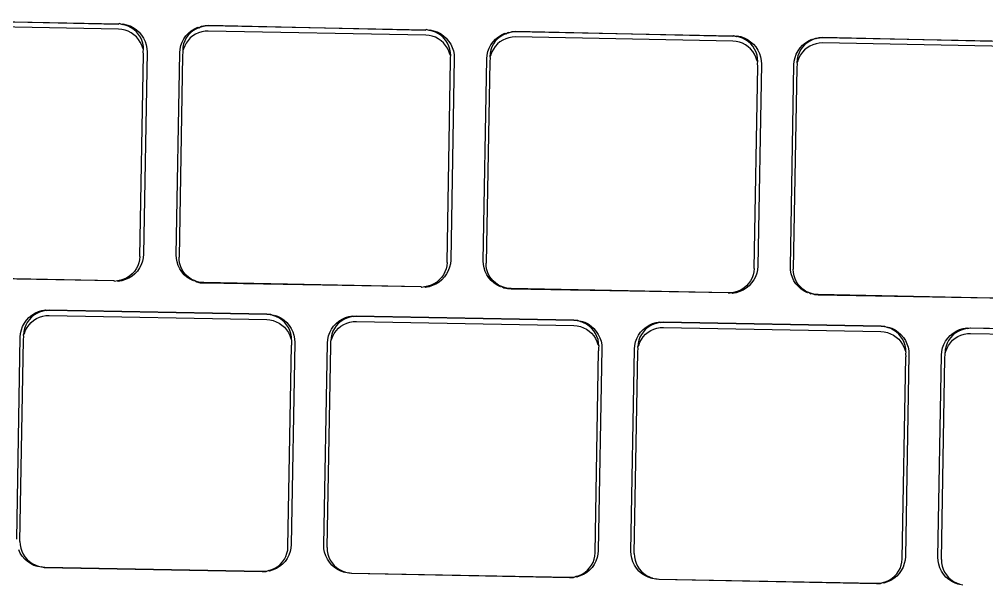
# Model space of a CAD drawing. Header units: millimetres. Extents: x -9564 to 100156, y -26854 to 24346.
# Drawn here: x 64206.5 to 64259, y -2998.7 to -2968 of the extents above; entities that cross this region are included whole.
import ezdxf

# ---------------------------------------------------------------- set-up
doc = ezdxf.new("R2010")
doc.units = ezdxf.units.MM
doc.header["$LTSCALE"] = 100
doc.layers.add('Muebles', color=112, linetype='Continuous')

msp = doc.modelspace()

# ---------------------------------------------------------------- linework, layer by layer
at = {"layer": 'Muebles'}
for p, q in [((64211.857, -2968.273), (64200.051, -2968.043)), ((64200.068, -2968.008), (64211.857, -2968.273)), ((64211.885, -2968.239), (64211.857, -2968.273)), ((64212.036, -2968.288), (64211.885, -2968.239)), ((64212.036, -2968.288), (64212.081, -2968.255)), ((64212.211, -2968.326), (64212.036, -2968.288)), ((64212.081, -2968.255), (64212.28, -2968.298)), ((64212.28, -2968.298), (64212.471, -2968.366)), ((64211.852, -2968.546), (64200.046, -2968.316)), ((64212.031, -2968.561), (64211.852, -2968.546)), ((64212.206, -2968.599), (64212.031, -2968.561)), ((64212.375, -2968.659), (64212.206, -2968.599)), ((64212.38, -2968.386), (64212.211, -2968.326)), ((64212.535, -2968.741), (64212.375, -2968.659)), ((64212.54, -2968.468), (64212.38, -2968.386)), ((64212.471, -2968.366), (64212.651, -2968.458)), ((64212.683, -2968.842), (64212.535, -2968.741)), ((64212.688, -2968.569), (64212.54, -2968.468)), ((64212.651, -2968.458), (64212.818, -2968.572)), ((64212.821, -2968.688), (64212.688, -2968.569)), ((64212.818, -2968.572), (64212.968, -2968.707)), ((64212.937, -2968.823), (64212.821, -2968.688)), ((64213.034, -2968.972), (64212.937, -2968.823)), ((64212.968, -2968.707), (64213.099, -2968.859)), ((64215.509, -2968.906), (64215.645, -2968.759)), ((64215.751, -2968.745), (64215.63, -2968.876)), ((64215.645, -2968.759), (64215.799, -2968.63)), ((64215.888, -2968.631), (64215.751, -2968.745)), ((64215.799, -2968.63), (64215.97, -2968.523)), ((64216.034, -2968.809), (64215.883, -2968.904)), ((64216.039, -2968.536), (64215.888, -2968.631)), ((64215.97, -2968.523), (64216.154, -2968.438)), ((64216.197, -2968.734), (64216.034, -2968.809)), ((64216.202, -2968.461), (64216.039, -2968.536)), ((64216.154, -2968.438), (64216.202, -2968.461)), ((64216.368, -2968.68), (64216.197, -2968.734)), ((64216.202, -2968.461), (64216.347, -2968.377)), ((64216.373, -2968.407), (64216.202, -2968.461)), ((64216.347, -2968.377), (64216.547, -2968.342)), ((64216.545, -2968.649), (64216.368, -2968.68)), ((64216.549, -2968.376), (64216.373, -2968.407)), ((64216.724, -2968.641), (64216.545, -2968.649)), ((64216.547, -2968.342), (64216.744, -2968.333)), ((64216.729, -2968.368), (64216.549, -2968.376)), ((64228.529, -2968.871), (64216.724, -2968.641)), ((64228.534, -2968.598), (64216.729, -2968.368)), ((64216.744, -2968.333), (64228.534, -2968.598)), ((64228.561, -2968.564), (64228.534, -2968.598)), ((64228.713, -2968.613), (64228.561, -2968.564)), ((64228.713, -2968.613), (64228.757, -2968.58)), ((64228.889, -2968.651), (64228.713, -2968.613)), ((64228.757, -2968.58), (64228.956, -2968.623)), ((64229.058, -2968.711), (64228.889, -2968.651)), ((64228.956, -2968.623), (64229.147, -2968.691)), ((64229.218, -2968.793), (64229.058, -2968.711)), ((64229.147, -2968.691), (64229.327, -2968.783)), ((64229.365, -2968.894), (64229.218, -2968.793)), ((64229.327, -2968.783), (64229.494, -2968.897)), ((64232.646, -2968.848), (64232.829, -2968.763)), ((64232.879, -2968.786), (64232.717, -2968.861)), ((64232.829, -2968.763), (64232.879, -2968.786)), ((64232.879, -2968.786), (64233.023, -2968.702)), ((64233.05, -2968.732), (64232.879, -2968.786)), ((64233.023, -2968.702), (64233.05, -2968.732)), ((64233.05, -2968.732), (64233.223, -2968.667)), ((64233.227, -2968.701), (64233.05, -2968.732)), ((64233.223, -2968.667), (64233.42, -2968.658)), ((64233.407, -2968.693), (64233.227, -2968.701)), ((64245.212, -2968.923), (64233.407, -2968.693)), ((64233.42, -2968.658), (64245.212, -2968.923)), ((64212.816, -2968.961), (64212.683, -2968.842)), ((64212.932, -2969.096), (64212.816, -2968.961)), ((64213.029, -2969.245), (64212.932, -2969.096)), ((64213.106, -2969.405), (64213.029, -2969.245)), ((64213.111, -2969.132), (64213.034, -2968.972)), ((64213.099, -2968.859), (64213.209, -2969.027)), ((64213.165, -2969.301), (64213.111, -2969.132)), ((64213.197, -2969.475), (64213.165, -2969.301)), ((64213.209, -2969.027), (64213.295, -2969.207)), ((64213.295, -2969.207), (64213.357, -2969.397)), ((64215.232, -2969.434), (64215.3, -2969.246)), ((64215.3, -2969.246), (64215.393, -2969.07)), ((64215.385, -2969.344), (64215.347, -2969.517)), ((64215.445, -2969.178), (64215.385, -2969.344)), ((64215.393, -2969.07), (64215.509, -2968.906)), ((64215.523, -2969.294), (64215.441, -2969.451)), ((64215.528, -2969.021), (64215.445, -2969.178)), ((64215.625, -2969.149), (64215.523, -2969.294)), ((64215.63, -2968.876), (64215.528, -2969.021)), ((64215.746, -2969.018), (64215.625, -2969.149)), ((64215.883, -2968.904), (64215.746, -2969.018)), ((64228.709, -2968.886), (64228.529, -2968.871)), ((64228.884, -2968.924), (64228.709, -2968.886)), ((64229.053, -2968.984), (64228.884, -2968.924)), ((64229.213, -2969.066), (64229.053, -2968.984)), ((64229.361, -2969.167), (64229.213, -2969.066)), ((64229.494, -2969.286), (64229.361, -2969.167)), ((64229.498, -2969.013), (64229.365, -2968.894)), ((64229.494, -2968.897), (64229.644, -2969.032)), ((64229.61, -2969.421), (64229.494, -2969.286)), ((64229.614, -2969.148), (64229.498, -2969.013)), ((64229.712, -2969.297), (64229.614, -2969.148)), ((64229.644, -2969.032), (64229.775, -2969.184)), ((64229.788, -2969.457), (64229.712, -2969.297)), ((64229.775, -2969.184), (64229.884, -2969.352)), ((64229.884, -2969.352), (64229.971, -2969.532)), ((64232.069, -2969.395), (64232.184, -2969.231)), ((64232.205, -2969.346), (64232.123, -2969.503)), ((64232.184, -2969.231), (64232.321, -2969.084)), ((64232.308, -2969.201), (64232.205, -2969.346)), ((64232.424, -2969.343), (64232.303, -2969.474)), ((64232.429, -2969.07), (64232.308, -2969.201)), ((64232.321, -2969.084), (64232.475, -2968.955)), ((64232.561, -2969.229), (64232.424, -2969.343)), ((64232.566, -2968.956), (64232.429, -2969.07)), ((64232.475, -2968.955), (64232.646, -2968.848)), ((64232.712, -2969.134), (64232.561, -2969.229)), ((64232.717, -2968.861), (64232.566, -2968.956)), ((64232.875, -2969.059), (64232.712, -2969.134)), ((64233.046, -2969.005), (64232.875, -2969.059)), ((64233.222, -2968.974), (64233.046, -2969.005)), ((64233.402, -2968.966), (64233.222, -2968.974)), ((64245.207, -2969.196), (64233.402, -2968.966)), ((64245.386, -2969.211), (64245.207, -2969.196)), ((64245.212, -2968.923), (64245.237, -2968.889)), ((64245.391, -2968.938), (64245.212, -2968.923)), ((64245.237, -2968.889), (64245.391, -2968.938)), ((64245.562, -2969.249), (64245.386, -2969.211)), ((64245.391, -2968.938), (64245.433, -2968.905)), ((64245.567, -2968.976), (64245.391, -2968.938)), ((64245.433, -2968.905), (64245.632, -2968.948)), ((64245.731, -2969.309), (64245.562, -2969.249)), ((64245.736, -2969.036), (64245.567, -2968.976)), ((64245.632, -2968.948), (64245.823, -2969.016)), ((64245.891, -2969.391), (64245.731, -2969.309)), ((64245.895, -2969.118), (64245.736, -2969.036)), ((64245.823, -2969.016), (64246.003, -2969.108)), ((64246.043, -2969.219), (64245.895, -2969.118)), ((64246.003, -2969.108), (64246.17, -2969.222)), ((64246.176, -2969.338), (64246.043, -2969.219)), ((64246.17, -2969.222), (64246.32, -2969.357)), ((64246.292, -2969.473), (64246.176, -2969.338)), ((64246.32, -2969.357), (64246.451, -2969.509)), ((64248.997, -2969.409), (64249.151, -2969.28)), ((64249.244, -2969.281), (64249.106, -2969.395)), ((64249.151, -2969.28), (64249.322, -2969.173)), ((64249.395, -2969.186), (64249.244, -2969.281)), ((64249.322, -2969.173), (64249.505, -2969.088)), ((64249.557, -2969.111), (64249.395, -2969.186)), ((64249.505, -2969.088), (64249.557, -2969.111)), ((64249.723, -2969.33), (64249.552, -2969.384)), ((64249.557, -2969.111), (64249.699, -2969.027)), ((64249.728, -2969.057), (64249.557, -2969.111)), ((64249.699, -2969.027), (64249.728, -2969.057)), ((64249.9, -2969.299), (64249.723, -2969.33)), ((64249.728, -2969.057), (64249.899, -2968.992)), ((64249.905, -2969.026), (64249.728, -2969.057)), ((64249.899, -2968.992), (64250.096, -2968.983)), ((64250.08, -2969.291), (64249.9, -2969.299)), ((64250.084, -2969.018), (64249.905, -2969.026)), ((64261.885, -2969.521), (64250.08, -2969.291)), ((64261.89, -2969.248), (64250.084, -2969.018)), ((64250.096, -2968.983), (64261.89, -2969.248)), ((64213.16, -2969.574), (64213.106, -2969.405)), ((64213.206, -2969.652), (64213.16, -2969.574)), ((64213.192, -2969.748), (64213.206, -2969.652)), ((64213.201, -2969.925), (64213.192, -2969.748)), ((64213.206, -2969.652), (64213.197, -2969.475)), ((64213.402, -2969.786), (64213.208, -2980.758)), ((64213.357, -2969.397), (64213.393, -2969.593)), ((64213.393, -2969.593), (64213.402, -2969.786)), ((64214.979, -2980.792), (64215.173, -2969.821)), ((64215.173, -2969.821), (64215.189, -2969.628)), ((64215.189, -2969.628), (64215.232, -2969.434)), ((64215.342, -2969.79), (64215.327, -2969.966)), ((64215.347, -2969.517), (64215.332, -2969.693)), ((64215.38, -2969.617), (64215.332, -2969.693)), ((64215.332, -2969.693), (64215.342, -2969.79)), ((64215.441, -2969.451), (64215.38, -2969.617)), ((64229.707, -2969.57), (64229.61, -2969.421)), ((64229.783, -2969.73), (64229.707, -2969.57)), ((64229.838, -2969.899), (64229.783, -2969.73)), ((64229.843, -2969.626), (64229.788, -2969.457)), ((64229.875, -2969.8), (64229.843, -2969.626)), ((64229.884, -2969.977), (64229.875, -2969.8)), ((64229.971, -2969.532), (64230.032, -2969.722)), ((64230.032, -2969.722), (64230.068, -2969.918)), ((64231.865, -2969.953), (64231.908, -2969.759)), ((64231.908, -2969.759), (64231.976, -2969.571)), ((64231.976, -2969.571), (64232.069, -2969.395)), ((64232.024, -2969.842), (64232.01, -2970.018)), ((64232.063, -2969.669), (64232.024, -2969.842)), ((64232.118, -2969.776), (64232.058, -2969.942)), ((64232.123, -2969.503), (64232.063, -2969.669)), ((64232.201, -2969.619), (64232.118, -2969.776)), ((64232.303, -2969.474), (64232.201, -2969.619)), ((64246.038, -2969.492), (64245.891, -2969.391)), ((64246.171, -2969.611), (64246.038, -2969.492)), ((64246.287, -2969.746), (64246.171, -2969.611)), ((64246.385, -2969.895), (64246.287, -2969.746)), ((64246.389, -2969.622), (64246.292, -2969.473)), ((64246.466, -2969.782), (64246.389, -2969.622)), ((64246.451, -2969.509), (64246.56, -2969.677)), ((64246.521, -2969.951), (64246.466, -2969.782)), ((64246.56, -2969.677), (64246.647, -2969.857)), ((64246.647, -2969.857), (64246.708, -2970.047)), ((64248.652, -2969.897), (64248.745, -2969.72)), ((64248.801, -2969.828), (64248.74, -2969.994)), ((64248.745, -2969.72), (64248.86, -2969.556)), ((64248.883, -2969.671), (64248.801, -2969.828)), ((64248.86, -2969.556), (64248.997, -2969.409)), ((64248.981, -2969.799), (64248.878, -2969.944)), ((64248.986, -2969.526), (64248.883, -2969.671)), ((64249.102, -2969.668), (64248.981, -2969.799)), ((64249.106, -2969.395), (64248.986, -2969.526)), ((64249.239, -2969.554), (64249.102, -2969.668)), ((64249.39, -2969.459), (64249.239, -2969.554)), ((64249.552, -2969.384), (64249.39, -2969.459)), ((64213.008, -2980.885), (64213.201, -2969.925)), ((64215.327, -2969.966), (64215.134, -2980.926)), ((64229.686, -2981.21), (64229.879, -2970.25)), ((64229.884, -2969.977), (64229.838, -2969.899)), ((64229.87, -2970.073), (64229.884, -2969.977)), ((64229.879, -2970.25), (64229.87, -2970.073)), ((64230.078, -2970.111), (64229.884, -2981.083)), ((64230.068, -2969.918), (64230.078, -2970.111)), ((64231.655, -2981.118), (64231.849, -2970.146)), ((64232.005, -2970.291), (64231.811, -2981.252)), ((64231.849, -2970.146), (64231.865, -2969.953)), ((64232.02, -2970.115), (64232.005, -2970.291)), ((64232.058, -2969.942), (64232.01, -2970.018)), ((64232.01, -2970.018), (64232.02, -2970.115)), ((64246.461, -2970.055), (64246.385, -2969.895)), ((64246.516, -2970.224), (64246.461, -2970.055)), ((64246.561, -2970.302), (64246.516, -2970.224)), ((64246.553, -2970.125), (64246.521, -2969.951)), ((64246.548, -2970.398), (64246.561, -2970.302)), ((64246.557, -2970.575), (64246.548, -2970.398)), ((64246.561, -2970.302), (64246.553, -2970.125)), ((64246.708, -2970.047), (64246.744, -2970.243)), ((64246.744, -2970.243), (64246.754, -2970.437)), ((64248.525, -2970.471), (64248.541, -2970.278)), ((64248.541, -2970.278), (64248.584, -2970.084)), ((64248.584, -2970.084), (64248.652, -2969.897)), ((64248.702, -2970.167), (64248.687, -2970.343)), ((64248.735, -2970.267), (64248.687, -2970.343)), ((64248.687, -2970.343), (64248.697, -2970.44)), ((64248.74, -2969.994), (64248.702, -2970.167)), ((64248.796, -2970.101), (64248.735, -2970.267)), ((64248.878, -2969.944), (64248.796, -2970.101)), ((64246.363, -2981.535), (64246.557, -2970.575)), ((64246.754, -2970.437), (64246.56, -2981.408)), ((64248.331, -2981.443), (64248.525, -2970.471)), ((64248.683, -2970.616), (64248.489, -2981.577)), ((64248.697, -2970.44), (64248.683, -2970.616)), ((64213.008, -2980.885), (64212.993, -2981.061)), ((64213.208, -2980.758), (64213.192, -2980.951)), ((64214.989, -2980.986), (64214.979, -2980.792)), ((64212.894, -2981.4), (64212.812, -2981.557)), ((64212.955, -2981.234), (64212.894, -2981.4)), ((64212.993, -2981.061), (64212.955, -2981.234)), ((64213.081, -2981.332), (64212.988, -2981.509)), ((64213.149, -2981.145), (64213.081, -2981.332)), ((64213.192, -2980.951), (64213.149, -2981.145)), ((64215.025, -2981.182), (64214.989, -2980.986)), ((64215.087, -2981.372), (64215.025, -2981.182)), ((64215.173, -2981.552), (64215.087, -2981.372)), ((64215.142, -2981.103), (64215.134, -2980.926)), ((64215.174, -2981.277), (64215.142, -2981.103)), ((64215.229, -2981.446), (64215.174, -2981.277)), ((64229.671, -2981.386), (64229.633, -2981.559)), ((64229.686, -2981.21), (64229.671, -2981.386)), ((64229.868, -2981.276), (64229.825, -2981.47)), ((64229.884, -2981.083), (64229.868, -2981.276)), ((64231.665, -2981.311), (64231.655, -2981.118)), ((64231.701, -2981.507), (64231.665, -2981.311)), ((64231.82, -2981.428), (64231.811, -2981.252)), ((64231.852, -2981.602), (64231.82, -2981.428)), ((64246.56, -2981.408), (64246.544, -2981.601)), ((64248.341, -2981.636), (64248.331, -2981.443)), ((64212.452, -2981.947), (64212.3, -2982.042)), ((64212.582, -2981.949), (64212.411, -2982.056)), ((64212.589, -2981.833), (64212.452, -2981.947)), ((64212.737, -2981.82), (64212.582, -2981.949)), ((64212.709, -2981.702), (64212.589, -2981.833)), ((64212.812, -2981.557), (64212.709, -2981.702)), ((64212.873, -2981.673), (64212.737, -2981.82)), ((64212.988, -2981.509), (64212.873, -2981.673)), ((64215.282, -2981.72), (64215.173, -2981.552)), ((64215.306, -2981.606), (64215.229, -2981.446)), ((64215.413, -2981.872), (64215.282, -2981.72)), ((64215.403, -2981.755), (64215.306, -2981.606)), ((64215.519, -2981.89), (64215.403, -2981.755)), ((64215.563, -2982.007), (64215.413, -2981.872)), ((64215.652, -2982.009), (64215.519, -2981.89)), ((64229.49, -2981.882), (64229.387, -2982.027)), ((64229.572, -2981.725), (64229.49, -2981.882)), ((64229.664, -2981.834), (64229.549, -2981.998)), ((64229.633, -2981.559), (64229.572, -2981.725)), ((64229.757, -2981.657), (64229.664, -2981.834)), ((64229.825, -2981.47), (64229.757, -2981.657)), ((64231.763, -2981.697), (64231.701, -2981.507)), ((64231.849, -2981.877), (64231.763, -2981.697)), ((64231.958, -2982.045), (64231.849, -2981.877)), ((64231.907, -2981.771), (64231.852, -2981.602)), ((64231.983, -2981.931), (64231.907, -2981.771)), ((64232.081, -2982.08), (64231.983, -2981.931)), ((64246.31, -2981.884), (64246.25, -2982.05)), ((64246.348, -2981.711), (64246.31, -2981.884)), ((64246.363, -2981.535), (64246.348, -2981.711)), ((64246.501, -2981.795), (64246.433, -2981.983)), ((64246.544, -2981.601), (64246.501, -2981.795)), ((64248.377, -2981.832), (64248.341, -2981.636)), ((64248.438, -2982.022), (64248.377, -2981.832)), ((64248.498, -2981.753), (64248.489, -2981.577)), ((64248.53, -2981.927), (64248.498, -2981.753)), ((64248.585, -2982.096), (64248.53, -2981.927)), ((64211.611, -2982.21), (64199.805, -2981.98)), ((64211.611, -2982.21), (64199.821, -2982.015)), ((64211.638, -2982.246), (64211.611, -2982.21)), ((64211.79, -2982.202), (64211.638, -2982.246)), ((64211.967, -2982.171), (64211.79, -2982.202)), ((64211.835, -2982.237), (64211.79, -2982.202)), ((64212.035, -2982.202), (64211.835, -2982.237)), ((64212.138, -2982.117), (64211.967, -2982.171)), ((64212.228, -2982.141), (64212.035, -2982.202)), ((64212.3, -2982.042), (64212.138, -2982.117)), ((64212.411, -2982.056), (64212.228, -2982.141)), ((64215.73, -2982.121), (64215.563, -2982.007)), ((64215.8, -2982.11), (64215.652, -2982.009)), ((64215.911, -2982.213), (64215.73, -2982.121)), ((64215.959, -2982.192), (64215.8, -2982.11)), ((64215.959, -2982.192), (64215.911, -2982.213)), ((64216.128, -2982.252), (64215.959, -2982.192)), ((64216.102, -2982.281), (64215.959, -2982.192)), ((64216.3, -2982.324), (64216.102, -2982.281)), ((64216.304, -2982.29), (64216.128, -2982.252)), ((64216.497, -2982.34), (64216.3, -2982.324)), ((64216.483, -2982.305), (64216.304, -2982.29)), ((64228.288, -2982.535), (64216.483, -2982.305)), ((64228.288, -2982.535), (64216.497, -2982.34)), ((64228.816, -2982.442), (64228.645, -2982.496)), ((64228.904, -2982.466), (64228.711, -2982.527)), ((64228.978, -2982.367), (64228.816, -2982.442)), ((64229.087, -2982.381), (64228.904, -2982.466)), ((64229.129, -2982.272), (64228.978, -2982.367)), ((64229.258, -2982.274), (64229.087, -2982.381)), ((64229.266, -2982.158), (64229.129, -2982.272)), ((64229.413, -2982.145), (64229.258, -2982.274)), ((64229.387, -2982.027), (64229.266, -2982.158)), ((64229.549, -2981.998), (64229.413, -2982.145)), ((64232.089, -2982.197), (64231.958, -2982.045)), ((64232.197, -2982.215), (64232.081, -2982.08)), ((64232.239, -2982.332), (64232.089, -2982.197)), ((64232.33, -2982.334), (64232.197, -2982.215)), ((64232.406, -2982.446), (64232.239, -2982.332)), ((64232.477, -2982.436), (64232.33, -2982.334)), ((64232.586, -2982.538), (64232.406, -2982.446)), ((64232.637, -2982.517), (64232.477, -2982.436)), ((64245.944, -2982.483), (64245.807, -2982.597)), ((64246.089, -2982.47), (64245.934, -2982.599)), ((64246.065, -2982.353), (64245.944, -2982.483)), ((64246.167, -2982.207), (64246.065, -2982.353)), ((64246.225, -2982.323), (64246.089, -2982.47)), ((64246.25, -2982.05), (64246.167, -2982.207)), ((64246.34, -2982.159), (64246.225, -2982.323)), ((64246.433, -2981.983), (64246.34, -2982.159)), ((64248.525, -2982.202), (64248.438, -2982.022)), ((64248.634, -2982.37), (64248.525, -2982.202)), ((64248.661, -2982.256), (64248.585, -2982.096)), ((64248.765, -2982.522), (64248.634, -2982.37)), ((64248.758, -2982.405), (64248.661, -2982.256)), ((64248.875, -2982.54), (64248.758, -2982.405)), ((64228.314, -2982.571), (64228.288, -2982.535)), ((64228.468, -2982.527), (64228.314, -2982.571)), ((64228.645, -2982.496), (64228.468, -2982.527)), ((64228.511, -2982.562), (64228.468, -2982.527)), ((64228.711, -2982.527), (64228.511, -2982.562)), ((64232.637, -2982.517), (64232.586, -2982.538)), ((64232.806, -2982.577), (64232.637, -2982.517)), ((64232.778, -2982.606), (64232.637, -2982.517)), ((64232.976, -2982.649), (64232.778, -2982.606)), ((64232.982, -2982.615), (64232.806, -2982.577)), ((64233.173, -2982.665), (64232.976, -2982.649)), ((64233.161, -2982.63), (64232.982, -2982.615)), ((64244.966, -2982.86), (64233.161, -2982.63)), ((64244.966, -2982.86), (64233.173, -2982.665)), ((64245.146, -2982.852), (64244.966, -2982.86)), ((64244.99, -2982.896), (64244.966, -2982.86)), ((64245.146, -2982.852), (64244.99, -2982.896)), ((64245.322, -2982.821), (64245.146, -2982.852)), ((64245.187, -2982.887), (64245.146, -2982.852)), ((64245.386, -2982.852), (64245.187, -2982.887)), ((64245.494, -2982.767), (64245.322, -2982.821)), ((64245.58, -2982.791), (64245.386, -2982.852)), ((64245.656, -2982.692), (64245.494, -2982.767)), ((64245.763, -2982.706), (64245.58, -2982.791)), ((64245.807, -2982.597), (64245.656, -2982.692)), ((64245.934, -2982.599), (64245.763, -2982.706)), ((64248.915, -2982.657), (64248.765, -2982.522)), ((64249.008, -2982.659), (64248.875, -2982.54)), ((64249.082, -2982.771), (64248.915, -2982.657)), ((64249.155, -2982.761), (64249.008, -2982.659)), ((64249.262, -2982.863), (64249.082, -2982.771)), ((64249.315, -2982.842), (64249.155, -2982.761)), ((64249.315, -2982.842), (64249.262, -2982.863)), ((64249.484, -2982.902), (64249.315, -2982.842)), ((64249.453, -2982.931), (64249.315, -2982.842)), ((64249.484, -2982.902), (64249.453, -2982.931)), ((64249.66, -2982.94), (64249.484, -2982.902)), ((64249.652, -2982.974), (64249.484, -2982.902)), ((64249.848, -2982.99), (64249.652, -2982.974)), ((64249.839, -2982.955), (64249.66, -2982.94)), ((64261.644, -2983.185), (64249.839, -2982.955)), ((64261.644, -2983.185), (64249.848, -2982.99)), ((64207.139, -2984.071), (64207.31, -2983.964)), ((64207.403, -2983.977), (64207.252, -2984.073)), ((64207.31, -2983.964), (64207.494, -2983.879)), ((64207.565, -2983.902), (64207.403, -2983.977)), ((64207.494, -2983.879), (64207.687, -2983.818)), ((64207.736, -2983.849), (64207.565, -2983.902)), ((64207.687, -2983.818), (64207.887, -2983.783)), ((64207.913, -2983.818), (64207.736, -2983.849)), ((64207.887, -2983.783), (64207.913, -2983.818)), ((64207.913, -2983.818), (64208.084, -2983.774)), ((64208.093, -2983.81), (64207.913, -2983.818)), ((64208.084, -2983.774), (64219.901, -2984.005)), ((64219.898, -2984.04), (64208.093, -2983.81)), ((64220.077, -2984.055), (64219.898, -2984.04)), ((64219.901, -2984.005), (64220.097, -2984.021)), ((64220.253, -2984.093), (64220.077, -2984.055)), ((64220.097, -2984.021), (64220.253, -2984.093)), ((64220.253, -2984.093), (64220.296, -2984.064)), ((64220.296, -2984.064), (64220.487, -2984.132)), ((64206.641, -2984.688), (64206.733, -2984.511)), ((64206.733, -2984.511), (64206.849, -2984.347)), ((64206.891, -2984.462), (64206.809, -2984.619)), ((64206.849, -2984.347), (64206.985, -2984.2)), ((64206.887, -2984.735), (64206.989, -2984.59)), ((64206.994, -2984.317), (64206.891, -2984.462)), ((64206.985, -2984.2), (64207.139, -2984.071)), ((64206.989, -2984.59), (64207.11, -2984.46)), ((64207.115, -2984.187), (64206.994, -2984.317)), ((64207.11, -2984.46), (64207.247, -2984.346)), ((64207.252, -2984.073), (64207.115, -2984.187)), ((64207.247, -2984.346), (64207.398, -2984.25)), ((64207.398, -2984.25), (64207.56, -2984.175)), ((64207.56, -2984.175), (64207.732, -2984.122)), ((64207.732, -2984.122), (64207.908, -2984.091)), ((64207.908, -2984.091), (64208.088, -2984.083)), ((64208.088, -2984.083), (64219.893, -2984.313)), ((64219.893, -2984.313), (64220.072, -2984.328)), ((64220.072, -2984.328), (64220.248, -2984.366)), ((64220.248, -2984.366), (64220.417, -2984.426)), ((64220.422, -2984.153), (64220.253, -2984.093)), ((64220.417, -2984.426), (64220.577, -2984.507)), ((64220.581, -2984.234), (64220.422, -2984.153)), ((64220.487, -2984.132), (64220.667, -2984.224)), ((64220.577, -2984.507), (64220.724, -2984.608)), ((64220.729, -2984.335), (64220.581, -2984.234)), ((64220.667, -2984.224), (64220.834, -2984.338)), ((64220.862, -2984.455), (64220.729, -2984.335)), ((64220.834, -2984.338), (64220.984, -2984.473)), ((64220.978, -2984.59), (64220.862, -2984.455)), ((64221.075, -2984.739), (64220.978, -2984.59)), ((64220.984, -2984.473), (64221.115, -2984.625)), ((64223.525, -2984.672), (64223.661, -2984.525)), ((64223.661, -2984.525), (64223.815, -2984.396)), ((64223.792, -2984.512), (64223.672, -2984.642)), ((64223.929, -2984.398), (64223.792, -2984.512)), ((64223.815, -2984.396), (64223.986, -2984.289)), ((64223.925, -2984.671), (64224.076, -2984.576)), ((64224.081, -2984.302), (64223.929, -2984.398)), ((64223.986, -2984.289), (64224.17, -2984.204)), ((64224.076, -2984.576), (64224.238, -2984.5)), ((64224.243, -2984.227), (64224.081, -2984.302)), ((64224.17, -2984.204), (64224.363, -2984.143)), ((64224.238, -2984.5), (64224.409, -2984.447)), ((64224.414, -2984.174), (64224.243, -2984.227)), ((64224.363, -2984.143), (64224.563, -2984.108)), ((64224.409, -2984.447), (64224.586, -2984.416)), ((64224.591, -2984.143), (64224.414, -2984.174)), ((64224.563, -2984.108), (64224.591, -2984.143)), ((64224.586, -2984.416), (64224.766, -2984.408)), ((64224.591, -2984.143), (64224.76, -2984.1)), ((64224.77, -2984.135), (64224.591, -2984.143)), ((64224.76, -2984.1), (64236.577, -2984.33)), ((64224.766, -2984.408), (64236.571, -2984.638)), ((64236.576, -2984.365), (64224.77, -2984.135)), ((64236.755, -2984.38), (64236.576, -2984.365)), ((64236.577, -2984.33), (64236.773, -2984.346)), ((64236.93, -2984.418), (64236.755, -2984.38)), ((64236.773, -2984.346), (64236.93, -2984.418)), ((64236.93, -2984.418), (64236.972, -2984.389)), ((64237.099, -2984.478), (64236.93, -2984.418)), ((64236.972, -2984.389), (64237.163, -2984.457)), ((64237.259, -2984.559), (64237.099, -2984.478)), ((64237.163, -2984.457), (64237.343, -2984.549)), ((64237.407, -2984.661), (64237.259, -2984.559)), ((64237.343, -2984.549), (64237.51, -2984.663)), ((64240.662, -2984.614), (64240.845, -2984.529)), ((64240.921, -2984.553), (64240.758, -2984.628)), ((64240.845, -2984.529), (64241.039, -2984.469)), ((64241.092, -2984.499), (64240.921, -2984.553)), ((64241.039, -2984.469), (64241.239, -2984.433)), ((64241.269, -2984.468), (64241.092, -2984.499)), ((64241.239, -2984.433), (64241.269, -2984.468)), ((64241.269, -2984.468), (64241.436, -2984.425)), ((64241.448, -2984.46), (64241.269, -2984.468)), ((64241.436, -2984.425), (64253.253, -2984.655)), ((64253.254, -2984.69), (64241.448, -2984.46)), ((64206.513, -2985.262), (64206.529, -2985.069)), ((64206.529, -2985.069), (64206.572, -2984.875)), ((64206.572, -2984.875), (64206.641, -2984.688)), ((64206.71, -2984.958), (64206.696, -2985.135)), ((64206.696, -2985.135), (64206.744, -2985.059)), ((64206.749, -2984.786), (64206.71, -2984.958)), ((64206.744, -2985.059), (64206.804, -2984.892)), ((64206.809, -2984.619), (64206.749, -2984.786)), ((64206.804, -2984.892), (64206.887, -2984.735)), ((64220.724, -2984.608), (64220.857, -2984.728)), ((64220.857, -2984.728), (64220.973, -2984.863)), ((64220.973, -2984.863), (64221.071, -2985.012)), ((64221.071, -2985.012), (64221.147, -2985.172)), ((64221.152, -2984.899), (64221.075, -2984.739)), ((64221.115, -2984.625), (64221.225, -2984.793)), ((64221.207, -2985.068), (64221.152, -2984.899)), ((64221.239, -2985.242), (64221.207, -2985.068)), ((64221.225, -2984.793), (64221.311, -2984.974)), ((64221.311, -2984.974), (64221.373, -2985.163)), ((64223.248, -2985.2), (64223.316, -2985.013)), ((64223.316, -2985.013), (64223.409, -2984.836)), ((64223.426, -2985.111), (64223.388, -2985.284)), ((64223.409, -2984.836), (64223.525, -2984.672)), ((64223.487, -2984.944), (64223.426, -2985.111)), ((64223.482, -2985.218), (64223.564, -2985.06)), ((64223.569, -2984.787), (64223.487, -2984.944)), ((64223.564, -2985.06), (64223.667, -2984.915)), ((64223.672, -2984.642), (64223.569, -2984.787)), ((64223.667, -2984.915), (64223.788, -2984.785)), ((64223.788, -2984.785), (64223.925, -2984.671)), ((64236.571, -2984.638), (64236.75, -2984.653)), ((64236.75, -2984.653), (64236.926, -2984.691)), ((64236.926, -2984.691), (64237.095, -2984.751)), ((64237.095, -2984.751), (64237.254, -2984.832)), ((64237.254, -2984.832), (64237.402, -2984.934)), ((64237.402, -2984.934), (64237.535, -2985.053)), ((64237.54, -2984.78), (64237.407, -2984.661)), ((64237.51, -2984.663), (64237.66, -2984.798)), ((64237.535, -2985.053), (64237.651, -2985.188)), ((64237.656, -2984.915), (64237.54, -2984.78)), ((64237.753, -2985.064), (64237.656, -2984.915)), ((64237.66, -2984.798), (64237.791, -2984.95)), ((64237.83, -2985.224), (64237.753, -2985.064)), ((64237.791, -2984.95), (64237.9, -2985.118)), ((64237.9, -2985.118), (64237.987, -2985.299)), ((64240.085, -2985.161), (64240.2, -2984.997)), ((64240.247, -2985.113), (64240.165, -2985.27)), ((64240.2, -2984.997), (64240.337, -2984.85)), ((64240.349, -2984.967), (64240.247, -2985.113)), ((64240.337, -2984.85), (64240.491, -2984.721)), ((64240.345, -2985.241), (64240.465, -2985.11)), ((64240.47, -2984.837), (64240.349, -2984.967)), ((64240.465, -2985.11), (64240.602, -2984.996)), ((64240.607, -2984.723), (64240.47, -2984.837)), ((64240.491, -2984.721), (64240.662, -2984.614)), ((64240.602, -2984.996), (64240.754, -2984.901)), ((64240.758, -2984.628), (64240.607, -2984.723)), ((64240.754, -2984.901), (64240.916, -2984.826)), ((64240.916, -2984.826), (64241.087, -2984.772)), ((64241.087, -2984.772), (64241.264, -2984.741)), ((64241.264, -2984.741), (64241.443, -2984.733)), ((64241.443, -2984.733), (64253.249, -2984.963)), ((64253.249, -2984.963), (64253.428, -2984.978)), ((64253.253, -2984.655), (64253.449, -2984.671)), ((64253.433, -2984.705), (64253.254, -2984.69)), ((64253.428, -2984.978), (64253.603, -2985.016)), ((64253.608, -2984.743), (64253.433, -2984.705)), ((64253.449, -2984.671), (64253.608, -2984.743)), ((64253.603, -2985.016), (64253.772, -2985.076)), ((64253.608, -2984.743), (64253.648, -2984.714)), ((64253.777, -2984.803), (64253.608, -2984.743)), ((64253.648, -2984.714), (64253.839, -2984.782)), ((64253.772, -2985.076), (64253.932, -2985.157)), ((64253.937, -2984.884), (64253.777, -2984.803)), ((64253.839, -2984.782), (64254.019, -2984.874)), ((64254.085, -2984.986), (64253.937, -2984.884)), ((64254.019, -2984.874), (64254.186, -2984.988)), ((64254.218, -2985.105), (64254.085, -2984.986)), ((64254.186, -2984.988), (64254.336, -2985.123)), ((64254.334, -2985.24), (64254.218, -2985.105)), ((64257.013, -2985.175), (64257.167, -2985.046)), ((64257.285, -2985.048), (64257.148, -2985.162)), ((64257.167, -2985.046), (64257.338, -2984.939)), ((64257.436, -2984.953), (64257.285, -2985.048)), ((64257.338, -2984.939), (64257.521, -2984.854)), ((64257.599, -2984.878), (64257.436, -2984.953)), ((64257.521, -2984.854), (64257.715, -2984.794)), ((64257.594, -2985.151), (64257.765, -2985.097)), ((64257.77, -2984.824), (64257.599, -2984.878)), ((64257.715, -2984.794), (64257.915, -2984.758)), ((64257.765, -2985.097), (64257.942, -2985.066)), ((64257.946, -2984.793), (64257.77, -2984.824)), ((64257.915, -2984.758), (64257.946, -2984.793)), ((64257.942, -2985.066), (64258.121, -2985.058)), ((64257.946, -2984.793), (64258.112, -2984.75)), ((64258.126, -2984.785), (64257.946, -2984.793)), ((64258.112, -2984.75), (64269.929, -2984.98)), ((64258.121, -2985.058), (64269.926, -2985.288)), ((64269.931, -2985.015), (64258.126, -2984.785)), ((64206.319, -2996.234), (64206.513, -2985.262)), ((64206.497, -2996.368), (64206.691, -2985.408)), ((64206.691, -2985.408), (64206.706, -2985.231)), ((64206.706, -2985.231), (64206.696, -2985.135)), ((64221.147, -2985.172), (64221.202, -2985.341)), ((64221.202, -2985.341), (64221.247, -2985.418)), ((64221.418, -2985.553), (64221.224, -2996.524)), ((64221.247, -2985.418), (64221.234, -2985.515)), ((64221.234, -2985.515), (64221.243, -2985.691)), ((64221.247, -2985.418), (64221.239, -2985.242)), ((64221.373, -2985.163), (64221.409, -2985.359)), ((64221.409, -2985.359), (64221.418, -2985.553)), ((64222.995, -2996.559), (64223.189, -2985.587)), ((64223.189, -2985.587), (64223.205, -2985.394)), ((64223.205, -2985.394), (64223.248, -2985.2)), ((64223.368, -2985.733), (64223.383, -2985.557)), ((64223.388, -2985.284), (64223.373, -2985.46)), ((64223.373, -2985.46), (64223.421, -2985.384)), ((64223.383, -2985.557), (64223.373, -2985.46)), ((64223.421, -2985.384), (64223.482, -2985.218)), ((64237.651, -2985.188), (64237.748, -2985.337)), ((64237.748, -2985.337), (64237.825, -2985.497)), ((64237.825, -2985.497), (64237.88, -2985.666)), ((64237.885, -2985.393), (64237.83, -2985.224)), ((64237.917, -2985.567), (64237.885, -2985.393)), ((64237.925, -2985.743), (64237.917, -2985.567)), ((64237.987, -2985.299), (64238.049, -2985.488)), ((64238.049, -2985.488), (64238.085, -2985.684)), ((64239.881, -2985.719), (64239.924, -2985.525)), ((64239.924, -2985.525), (64239.992, -2985.338)), ((64239.992, -2985.338), (64240.085, -2985.161)), ((64240.066, -2985.609), (64240.051, -2985.785)), ((64240.104, -2985.436), (64240.066, -2985.609)), ((64240.099, -2985.709), (64240.16, -2985.543)), ((64240.165, -2985.27), (64240.104, -2985.436)), ((64240.16, -2985.543), (64240.242, -2985.386)), ((64240.242, -2985.386), (64240.345, -2985.241)), ((64253.932, -2985.157), (64254.08, -2985.259)), ((64254.08, -2985.259), (64254.213, -2985.378)), ((64254.213, -2985.378), (64254.329, -2985.513)), ((64254.329, -2985.513), (64254.426, -2985.662)), ((64254.431, -2985.389), (64254.334, -2985.24)), ((64254.336, -2985.123), (64254.467, -2985.275)), ((64254.508, -2985.549), (64254.431, -2985.389)), ((64254.467, -2985.275), (64254.576, -2985.443)), ((64254.562, -2985.718), (64254.508, -2985.549)), ((64254.576, -2985.443), (64254.663, -2985.624)), ((64254.663, -2985.624), (64254.724, -2985.813)), ((64256.668, -2985.663), (64256.761, -2985.486)), ((64256.761, -2985.486), (64256.876, -2985.322)), ((64256.842, -2985.595), (64256.782, -2985.761)), ((64256.925, -2985.438), (64256.842, -2985.595)), ((64256.876, -2985.322), (64257.013, -2985.175)), ((64256.92, -2985.711), (64257.022, -2985.566)), ((64257.027, -2985.293), (64256.925, -2985.438)), ((64257.022, -2985.566), (64257.143, -2985.435)), ((64257.148, -2985.162), (64257.027, -2985.293)), ((64257.143, -2985.435), (64257.28, -2985.321)), ((64257.28, -2985.321), (64257.431, -2985.226)), ((64257.431, -2985.226), (64257.594, -2985.151)), ((64221.049, -2996.652), (64221.243, -2985.691)), ((64223.175, -2996.693), (64223.368, -2985.733)), ((64237.727, -2996.977), (64237.92, -2986.016)), ((64237.88, -2985.666), (64237.925, -2985.743)), ((64238.094, -2985.878), (64237.9, -2996.849)), ((64237.925, -2985.743), (64237.912, -2985.84)), ((64237.912, -2985.84), (64237.92, -2986.016)), ((64238.085, -2985.684), (64238.094, -2985.878)), ((64239.671, -2996.884), (64239.865, -2985.912)), ((64239.853, -2997.018), (64240.046, -2986.058)), ((64239.865, -2985.912), (64239.881, -2985.719)), ((64240.046, -2986.058), (64240.061, -2985.882)), ((64240.051, -2985.785), (64240.099, -2985.709)), ((64240.061, -2985.882), (64240.051, -2985.785)), ((64254.426, -2985.662), (64254.503, -2985.822)), ((64254.503, -2985.822), (64254.558, -2985.991)), ((64254.558, -2985.991), (64254.603, -2986.068)), ((64254.594, -2985.892), (64254.562, -2985.718)), ((64254.603, -2986.068), (64254.589, -2986.165)), ((64254.589, -2986.165), (64254.598, -2986.341)), ((64254.603, -2986.068), (64254.594, -2985.892)), ((64254.724, -2985.813), (64254.76, -2986.009)), ((64254.76, -2986.009), (64254.77, -2986.203)), ((64256.541, -2986.237), (64256.557, -2986.044)), ((64256.557, -2986.044), (64256.6, -2985.85)), ((64256.6, -2985.85), (64256.668, -2985.663)), ((64256.744, -2985.934), (64256.729, -2986.11)), ((64256.729, -2986.11), (64256.777, -2986.034)), ((64256.739, -2986.207), (64256.729, -2986.11)), ((64256.782, -2985.761), (64256.744, -2985.934)), ((64256.777, -2986.034), (64256.838, -2985.868)), ((64256.838, -2985.868), (64256.92, -2985.711)), ((64254.405, -2997.302), (64254.598, -2986.341)), ((64254.77, -2986.203), (64254.576, -2997.174)), ((64256.347, -2997.209), (64256.541, -2986.237)), ((64256.531, -2997.343), (64256.724, -2986.383)), ((64256.724, -2986.383), (64256.739, -2986.207)), ((64206.497, -2996.368), (64206.506, -2996.545)), ((64206.506, -2996.545), (64206.538, -2996.719)), ((64221.034, -2996.828), (64221.049, -2996.652)), ((64221.224, -2996.524), (64221.208, -2996.717)), ((64223.005, -2996.752), (64222.995, -2996.559)), ((64206.513, -2996.993), (64206.427, -2996.813)), ((64206.623, -2997.161), (64206.513, -2996.993)), ((64206.538, -2996.719), (64206.593, -2996.887)), ((64206.593, -2996.887), (64206.669, -2997.048)), ((64206.753, -2997.313), (64206.623, -2997.161)), ((64206.669, -2997.048), (64206.767, -2997.196)), ((64206.767, -2997.196), (64206.883, -2997.332)), ((64220.853, -2997.324), (64220.936, -2997.167)), ((64220.936, -2997.167), (64220.996, -2997.001)), ((64220.996, -2997.001), (64221.034, -2996.828)), ((64221.097, -2997.099), (64221.004, -2997.276)), ((64221.165, -2996.911), (64221.097, -2997.099)), ((64221.208, -2996.717), (64221.165, -2996.911)), ((64223.041, -2996.948), (64223.005, -2996.752)), ((64223.103, -2997.138), (64223.041, -2996.948)), ((64223.189, -2997.318), (64223.103, -2997.138)), ((64223.175, -2996.693), (64223.184, -2996.87)), ((64223.184, -2996.87), (64223.216, -2997.044)), ((64223.216, -2997.044), (64223.271, -2997.212)), ((64237.674, -2997.326), (64237.712, -2997.153)), ((64237.712, -2997.153), (64237.727, -2996.977)), ((64237.884, -2997.042), (64237.841, -2997.236)), ((64237.9, -2996.849), (64237.884, -2997.042)), ((64239.681, -2997.077), (64239.671, -2996.884)), ((64239.717, -2997.273), (64239.681, -2997.077)), ((64239.853, -2997.018), (64239.862, -2997.195)), ((64239.862, -2997.195), (64239.894, -2997.369)), ((64254.576, -2997.174), (64254.56, -2997.367)), ((64206.904, -2997.448), (64206.753, -2997.313)), ((64206.883, -2997.332), (64207.016, -2997.451)), ((64207.07, -2997.562), (64206.904, -2997.448)), ((64207.016, -2997.451), (64207.163, -2997.552)), ((64207.251, -2997.654), (64207.07, -2997.562)), ((64207.163, -2997.552), (64207.323, -2997.633)), ((64207.447, -2997.724), (64207.251, -2997.654)), ((64207.323, -2997.633), (64207.492, -2997.694)), ((64207.492, -2997.694), (64207.447, -2997.724)), ((64207.492, -2997.694), (64207.668, -2997.731)), ((64220.342, -2997.809), (64220.493, -2997.714)), ((64220.598, -2997.715), (64220.427, -2997.823)), ((64220.493, -2997.714), (64220.63, -2997.6)), ((64220.753, -2997.586), (64220.598, -2997.715)), ((64220.63, -2997.6), (64220.751, -2997.469)), ((64220.751, -2997.469), (64220.853, -2997.324)), ((64220.889, -2997.439), (64220.753, -2997.586)), ((64221.004, -2997.276), (64220.889, -2997.439)), ((64223.298, -2997.486), (64223.189, -2997.318)), ((64223.271, -2997.212), (64223.347, -2997.373)), ((64223.429, -2997.639), (64223.298, -2997.486)), ((64223.347, -2997.373), (64223.444, -2997.522)), ((64223.579, -2997.773), (64223.429, -2997.639)), ((64223.444, -2997.522), (64223.56, -2997.657)), ((64223.56, -2997.657), (64223.693, -2997.776)), ((64237.429, -2997.794), (64237.531, -2997.649)), ((64237.531, -2997.649), (64237.613, -2997.492)), ((64237.68, -2997.601), (64237.565, -2997.764)), ((64237.613, -2997.492), (64237.674, -2997.326)), ((64237.773, -2997.424), (64237.68, -2997.601)), ((64237.841, -2997.236), (64237.773, -2997.424)), ((64239.779, -2997.463), (64239.717, -2997.273)), ((64239.865, -2997.643), (64239.779, -2997.463)), ((64239.974, -2997.811), (64239.865, -2997.643)), ((64239.894, -2997.369), (64239.948, -2997.538)), ((64239.948, -2997.538), (64240.025, -2997.698)), ((64240.025, -2997.698), (64240.122, -2997.847)), ((64254.291, -2997.817), (64254.352, -2997.651)), ((64254.352, -2997.651), (64254.39, -2997.478)), ((64254.39, -2997.478), (64254.405, -2997.302)), ((64254.517, -2997.561), (64254.449, -2997.749)), ((64254.56, -2997.367), (64254.517, -2997.561)), ((64256.357, -2997.402), (64256.347, -2997.209)), ((64256.393, -2997.598), (64256.357, -2997.402)), ((64256.454, -2997.788), (64256.393, -2997.598)), ((64256.531, -2997.343), (64256.539, -2997.52)), ((64256.539, -2997.52), (64256.571, -2997.694)), ((64256.571, -2997.694), (64256.626, -2997.863)), ((64207.668, -2997.731), (64207.847, -2997.747)), ((64207.831, -2997.781), (64207.668, -2997.731)), ((64219.654, -2998.012), (64207.831, -2997.781)), ((64207.847, -2997.747), (64219.652, -2997.977)), ((64219.652, -2997.977), (64219.832, -2997.969)), ((64219.851, -2998.003), (64219.654, -2998.012)), ((64219.832, -2997.969), (64220.008, -2997.938)), ((64220.008, -2997.938), (64219.851, -2998.003)), ((64220.008, -2997.938), (64220.179, -2997.884)), ((64220.051, -2997.968), (64220.008, -2997.938)), ((64220.244, -2997.907), (64220.051, -2997.968)), ((64220.179, -2997.884), (64220.342, -2997.809)), ((64220.427, -2997.823), (64220.244, -2997.907)), ((64223.746, -2997.887), (64223.579, -2997.773)), ((64223.693, -2997.776), (64223.841, -2997.877)), ((64223.927, -2997.979), (64223.746, -2997.887)), ((64223.841, -2997.877), (64224.001, -2997.958)), ((64224.123, -2998.049), (64223.927, -2997.979)), ((64224.001, -2997.958), (64224.17, -2998.019)), ((64224.17, -2998.019), (64224.123, -2998.049)), ((64224.17, -2998.019), (64224.345, -2998.057)), ((64224.345, -2998.057), (64224.525, -2998.072)), ((64224.507, -2998.106), (64224.345, -2998.057)), ((64236.33, -2998.337), (64224.507, -2998.106)), ((64224.525, -2998.072), (64236.33, -2998.302)), ((64236.686, -2998.263), (64236.857, -2998.209)), ((64236.92, -2998.232), (64236.727, -2998.293)), ((64236.857, -2998.209), (64237.02, -2998.134)), ((64237.103, -2998.148), (64236.92, -2998.232)), ((64237.02, -2998.134), (64237.171, -2998.039)), ((64237.274, -2998.04), (64237.103, -2998.148)), ((64237.171, -2998.039), (64237.308, -2997.925)), ((64237.429, -2997.911), (64237.274, -2998.04)), ((64237.308, -2997.925), (64237.429, -2997.794)), ((64237.565, -2997.764), (64237.429, -2997.911)), ((64240.105, -2997.964), (64239.974, -2997.811)), ((64240.255, -2998.098), (64240.105, -2997.964)), ((64240.122, -2997.847), (64240.238, -2997.982)), ((64240.238, -2997.982), (64240.371, -2998.101)), ((64240.422, -2998.212), (64240.255, -2998.098)), ((64240.371, -2998.101), (64240.519, -2998.202)), ((64240.602, -2998.304), (64240.422, -2998.212)), ((64240.519, -2998.202), (64240.679, -2998.284)), ((64253.849, -2998.364), (64253.986, -2998.25)), ((64254.105, -2998.236), (64253.95, -2998.365)), ((64253.986, -2998.25), (64254.106, -2998.119)), ((64254.241, -2998.089), (64254.105, -2998.236)), ((64254.106, -2998.119), (64254.209, -2997.974)), ((64254.209, -2997.974), (64254.291, -2997.817)), ((64254.356, -2997.926), (64254.241, -2998.089)), ((64254.449, -2997.749), (64254.356, -2997.926)), ((64256.541, -2997.968), (64256.454, -2997.788)), ((64256.65, -2998.136), (64256.541, -2997.968)), ((64256.626, -2997.863), (64256.703, -2998.023)), ((64256.781, -2998.289), (64256.65, -2998.136)), ((64256.703, -2998.023), (64256.8, -2998.172)), ((64256.8, -2998.172), (64256.916, -2998.307)), ((64236.33, -2998.302), (64236.509, -2998.294)), ((64236.527, -2998.328), (64236.33, -2998.337)), ((64236.509, -2998.294), (64236.686, -2998.263)), ((64236.686, -2998.263), (64236.527, -2998.328)), ((64236.727, -2998.293), (64236.686, -2998.263)), ((64240.799, -2998.374), (64240.602, -2998.304)), ((64240.679, -2998.284), (64240.848, -2998.344)), ((64240.848, -2998.344), (64240.799, -2998.374)), ((64240.848, -2998.344), (64241.023, -2998.382)), ((64241.023, -2998.382), (64241.202, -2998.397)), ((64241.183, -2998.431), (64241.023, -2998.382)), ((64253.006, -2998.662), (64241.183, -2998.431)), ((64241.202, -2998.397), (64253.008, -2998.627)), ((64253.203, -2998.653), (64253.006, -2998.662)), ((64253.008, -2998.627), (64253.187, -2998.619)), ((64253.187, -2998.619), (64253.364, -2998.588)), ((64253.364, -2998.588), (64253.203, -2998.653)), ((64253.364, -2998.588), (64253.535, -2998.534)), ((64253.402, -2998.618), (64253.364, -2998.588)), ((64253.596, -2998.557), (64253.402, -2998.618)), ((64253.535, -2998.534), (64253.697, -2998.459)), ((64253.779, -2998.473), (64253.596, -2998.557)), ((64253.697, -2998.459), (64253.849, -2998.364)), ((64253.95, -2998.365), (64253.779, -2998.473)), ((64256.931, -2998.423), (64256.781, -2998.289)), ((64256.916, -2998.307), (64257.049, -2998.426)), ((64257.098, -2998.537), (64256.931, -2998.423)), ((64257.049, -2998.426), (64257.197, -2998.527)), ((64257.278, -2998.629), (64257.098, -2998.537)), ((64257.197, -2998.527), (64257.356, -2998.609)), ((64257.475, -2998.699), (64257.278, -2998.629)), ((64257.356, -2998.609), (64257.525, -2998.669)), ((64257.525, -2998.669), (64257.475, -2998.699)), ((64257.525, -2998.669), (64257.701, -2998.707))]:
    msp.add_line(p, q, dxfattribs=at)

doc.saveas('drawing.dxf')
